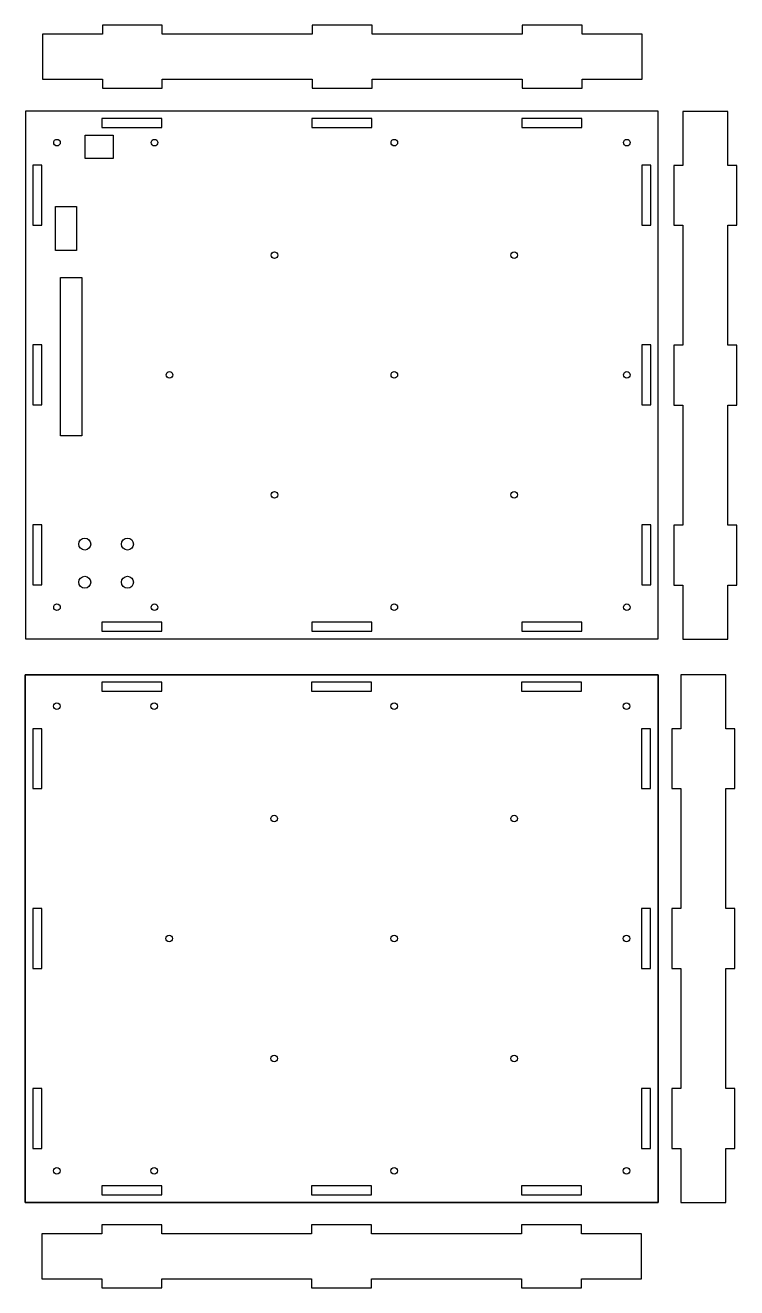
# Model space of a CAD drawing. Header units: millimetres. Extents: x -206 to 32, y -204 to 217.
import ezdxf

# ---------------------------------------------------------------- set-up
doc = ezdxf.new("R2010")
doc.units = ezdxf.units.MM
doc.layers.get('0').update_dxf_attribs({"linetype": 'CONTINUOUS'})

msp = doc.modelspace()

# ---------------------------------------------------------------- linework, layer by layer
for points in [[(-39.87, 198.66), (-39.87, 195.66), (-19.87, 195.66), (-19.87, 198.66), (0.13, 198.66), (0.13, 213.66), (-19.87, 213.66), (-19.87, 216.66), (-39.87, 216.66), (-39.87, 213.66), (-89.87, 213.66), (-89.87, 216.66), (-109.87, 216.66), (-109.87, 213.66), (-159.87, 213.66), (-159.87, 216.66), (-179.87, 216.66), (-179.87, 213.66), (-199.87, 213.66), (-199.87, 198.66), (-179.87, 198.66), (-179.87, 195.66), (-159.87, 195.66), (-159.87, 198.66), (-109.87, 198.66), (-109.87, 195.66), (-89.87, 195.66), (-89.87, 198.66)], [(-205.5, 12), (5.5, 12), (5.5, 188), (-205.5, 188)], [(-160, 182.5), (-160, 185.5), (-180, 185.5), (-180, 182.5)], [(-90, 182.5), (-90, 185.5), (-110, 185.5), (-110, 182.5)], [(-20, 185.5), (-40, 185.5), (-40, 182.5), (-20, 182.5)], [(31.69, 149.92), (31.69, 169.92), (28.69, 169.92), (28.69, 187.92), (13.69, 187.92), (13.69, 169.92), (10.69, 169.92), (10.69, 149.92), (13.69, 149.92), (13.69, 109.92), (10.69, 109.92), (10.69, 89.92), (13.69, 89.92), (13.69, 49.92), (10.69, 49.92), (10.69, 29.92), (13.69, 29.92), (13.69, 11.92), (28.69, 11.92), (28.69, 29.92), (31.69, 29.92), (31.69, 49.92), (28.69, 49.92), (28.69, 89.92), (31.69, 89.92), (31.69, 109.92), (28.69, 109.92), (28.69, 149.92)], [(-185.65, 172.25), (-185.65, 180), (-176.25, 180), (-176.25, 172.25)], [(-200, 170), (-203, 170), (-203, 150), (-200, 150)], [(3, 150), (3, 170), (0, 170), (0, 150)], [(-188.44, 156.18), (-188.44, 141.48), (-195.52, 141.48), (-195.52, 156.18)], [(-186.69, 132.53), (-186.69, 79.73), (-193.77, 79.73), (-193.77, 132.53)], [(-203, 90), (-200, 90), (-200, 110), (-203, 110)], [(0, 90), (3, 90), (3, 110), (0, 110)], [(-203, 30), (-200, 30), (-200, 50), (-203, 50)], [(0, 30), (3, 30), (3, 50), (0, 50)], [(-180, 14.5), (-160, 14.5), (-160, 17.5), (-180, 17.5)], [(-110, 14.5), (-90, 14.5), (-90, 17.5), (-110, 17.5)], [(-40, 17.5), (-40, 14.5), (-20, 14.5), (-20, 17.5)], [(5.43, -176), (-205.57, -176), (-205.57, 0), (5.43, 0)], [(-205.57, 0), (-205.57, -176), (5.43, -176), (5.43, 0)], [(10, -38), (13, -38), (13, -78), (10, -78), (10, -98), (13, -98), (13, -138), (10, -138), (10, -158), (13, -158), (13, -176), (28, -176), (28, -158), (31, -158), (31, -138), (28, -138), (28, -98), (31, -98), (31, -78), (28, -78), (28, -38), (31, -38), (31, -18), (28, -18), (28, 0), (13, 0), (13, -18), (10, -18)], [(-180.07, -2.5), (-180.07, -5.5), (-160.07, -5.5), (-160.07, -2.5)], [(-180.07, -5.5), (-160.07, -5.5), (-160.07, -2.5), (-180.07, -2.5)], [(-110.07, -2.5), (-110.07, -5.5), (-90.07, -5.5), (-90.07, -2.5)], [(-110.07, -5.5), (-90.07, -5.5), (-90.07, -2.5), (-110.07, -2.5)], [(-40.07, -5.5), (-20.07, -5.5), (-20.07, -2.5), (-40.07, -2.5)], [(-20.07, -5.5), (-20.07, -2.5), (-40.07, -2.5), (-40.07, -5.5)], [(-203.07, -38), (-200.07, -38), (-200.07, -18), (-203.07, -18)], [(-200.07, -38), (-200.07, -18), (-203.07, -18), (-203.07, -38)], [(-0.07, -18), (-0.07, -38), (2.93, -38), (2.93, -18)], [(-0.07, -38), (2.93, -38), (2.93, -18), (-0.07, -18)], [(-200.07, -78), (-203.07, -78), (-203.07, -98), (-200.07, -98)], [(-203.07, -78), (-203.07, -98), (-200.07, -98), (-200.07, -78)], [(2.93, -78), (-0.07, -78), (-0.07, -98), (2.93, -98)], [(-0.07, -78), (-0.07, -98), (2.93, -98), (2.93, -78)], [(-200.07, -138), (-203.07, -138), (-203.07, -158), (-200.07, -158)], [(-203.07, -138), (-203.07, -158), (-200.07, -158), (-200.07, -138)], [(2.93, -138), (-0.07, -138), (-0.07, -158), (2.93, -158)], [(-0.07, -138), (-0.07, -158), (2.93, -158), (2.93, -138)], [(-160.07, -170.5), (-180.07, -170.5), (-180.07, -173.5), (-160.07, -173.5)], [(-180.07, -170.5), (-180.07, -173.5), (-160.07, -173.5), (-160.07, -170.5)], [(-90.07, -170.5), (-110.07, -170.5), (-110.07, -173.5), (-90.07, -173.5)], [(-110.07, -170.5), (-110.07, -173.5), (-90.07, -173.5), (-90.07, -170.5)], [(-20.07, -173.5), (-20.07, -170.5), (-40.07, -170.5), (-40.07, -173.5)], [(-20.07, -170.5), (-40.07, -170.5), (-40.07, -173.5), (-20.07, -173.5)], [(-110.07, -201.49), (-110.07, -204.49), (-90.07, -204.49), (-90.07, -201.49), (-40.07, -201.49), (-40.07, -204.49), (-20.07, -204.49), (-20.07, -201.49), (-0.07, -201.49), (-0.07, -186.49), (-20.07, -186.49), (-20.07, -183.49), (-40.07, -183.49), (-40.07, -186.49), (-90.07, -186.49), (-90.07, -183.49), (-110.07, -183.49), (-110.07, -186.49), (-160.07, -186.49), (-160.07, -183.49), (-180.07, -183.49), (-180.07, -186.49), (-200.07, -186.49), (-200.07, -201.49), (-180.07, -201.49), (-180.07, -204.49), (-160.07, -204.49), (-160.07, -201.49)]]:
    msp.add_lwpolyline(points, close=True)
for centre, radius in [((-195, 177.5), 1.1), ((-162.5, 177.5), 1.1), ((-82.5, 177.5), 1.1), ((-5, 177.5), 1.1), ((-122.5, 140), 1.1), ((-42.5, 140), 1.1), ((-157.5, 100), 1.1), ((-82.5, 100), 1.1), ((-5, 100), 1.1), ((-122.5, 60), 1.1), ((-42.5, 60), 1.1), ((-185.75, 43.6), 2), ((-171.5, 43.6), 2), ((-185.75, 30.85), 2), ((-171.5, 30.85), 2), ((-195, 22.5), 1.1), ((-162.5, 22.5), 1.1), ((-82.5, 22.5), 1.1), ((-5, 22.5), 1.1), ((-195.07, -10.5), 1.1), ((-195.07, -10.5), 1.1), ((-162.57, -10.5), 1.1), ((-162.57, -10.5), 1.1), ((-82.57, -10.5), 1.1), ((-82.57, -10.5), 1.1), ((-5.07, -10.5), 1.1), ((-5.07, -10.5), 1.1), ((-122.57, -48), 1.1), ((-122.57, -48), 1.1), ((-42.57, -48), 1.1), ((-42.57, -48), 1.1), ((-157.57, -88), 1.1), ((-157.57, -88), 1.1), ((-82.57, -88), 1.1), ((-82.57, -88), 1.1), ((-5.07, -88), 1.1), ((-5.07, -88), 1.1), ((-122.57, -128), 1.1), ((-122.57, -128), 1.1), ((-42.57, -128), 1.1), ((-42.57, -128), 1.1), ((-195.07, -165.5), 1.1), ((-195.07, -165.5), 1.1), ((-162.57, -165.5), 1.1), ((-162.57, -165.5), 1.1), ((-82.57, -165.5), 1.1), ((-82.57, -165.5), 1.1), ((-5.07, -165.5), 1.1), ((-5.07, -165.5), 1.1)]:
    msp.add_circle(centre, radius)

doc.saveas('drawing.dxf')
